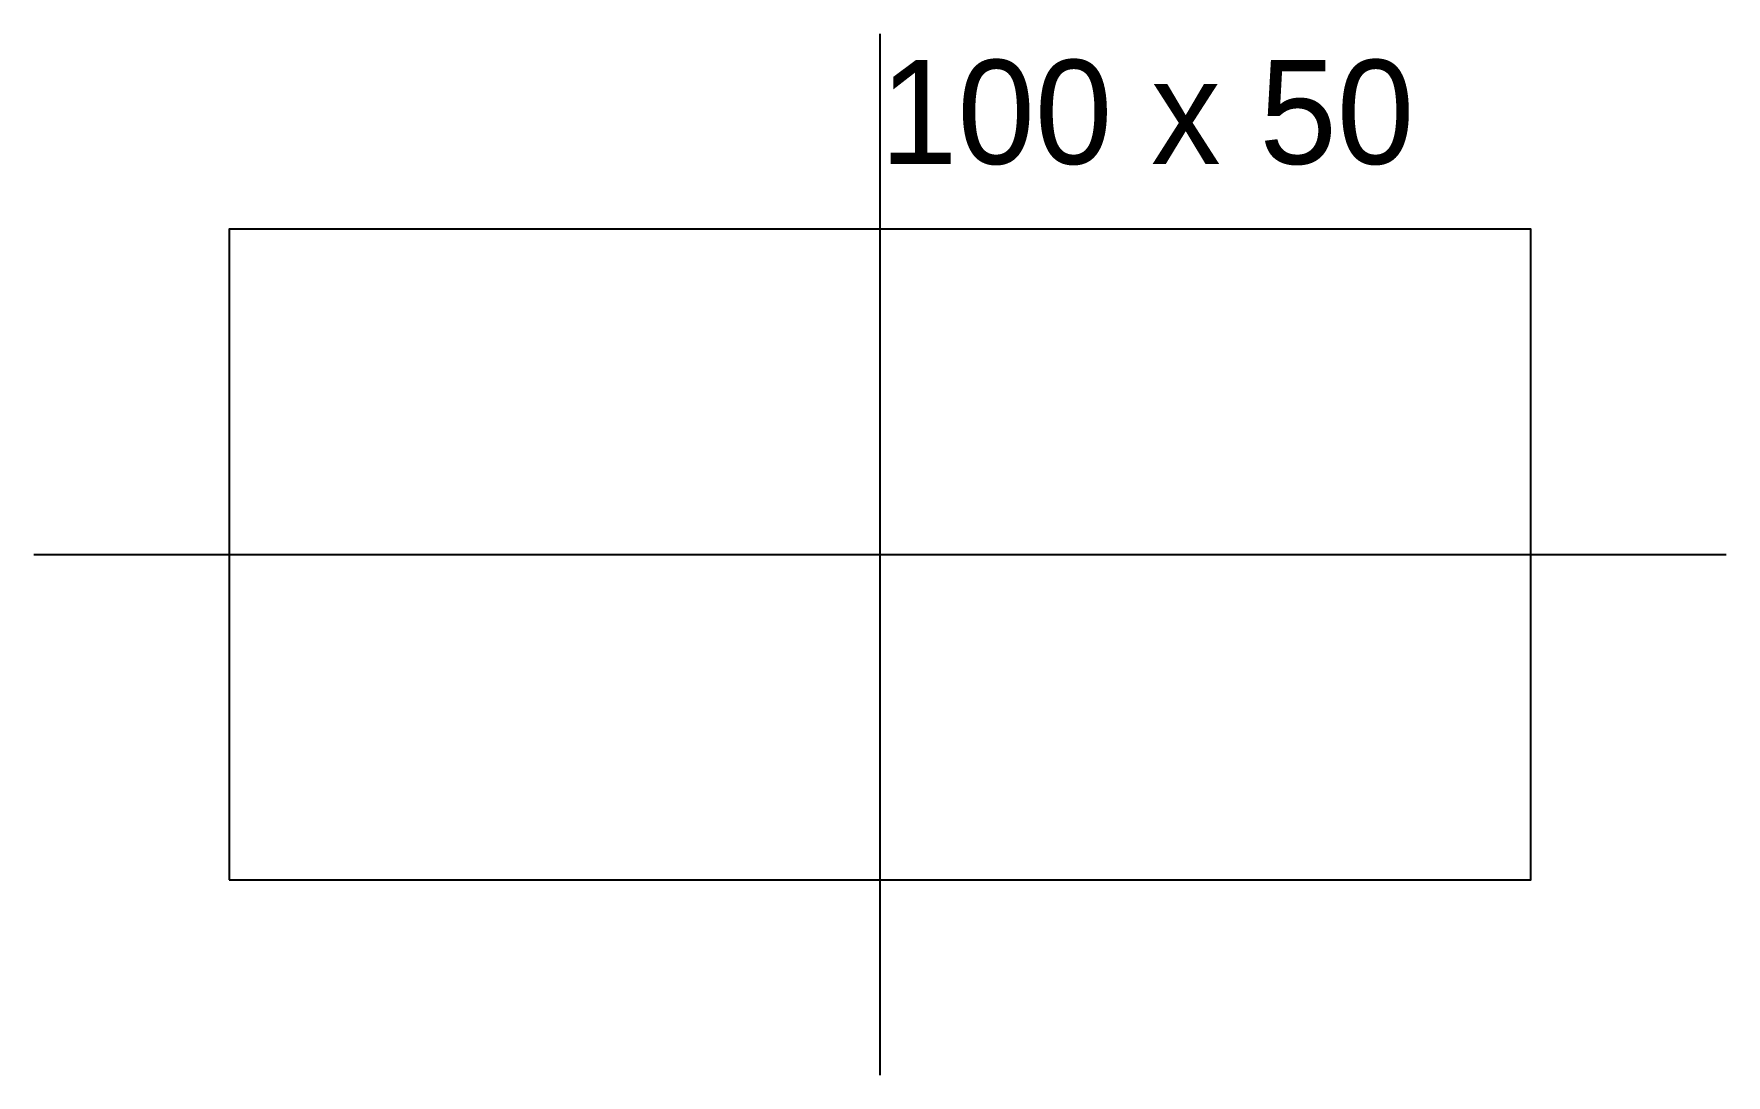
# Model space of a CAD drawing. Header units: metres. Extents: x -15 to 115, y -15 to 65.
import ezdxf

# ---------------------------------------------------------------- set-up
doc = ezdxf.new("R2010")
doc.units = ezdxf.units.M
doc.layers.add('CENTER', color=1, linetype='Continuous')
doc.layers.add('OUTLINE', color=7, linetype='Continuous')

msp = doc.modelspace()

# ---------------------------------------------------------------- linework, layer by layer
at = {"layer": 'CENTER'}
for p, q in [((50, -15), (50, 65)), ((-15, 25), (115, 25))]:
    msp.add_line(p, q, dxfattribs=at)
at = {"layer": 'OUTLINE'}
msp.add_lwpolyline([(0, 0), (100, 0), (100, 50), (0, 50)], close=True, dxfattribs=at)

# ---------------------------------------------------------------- texts
msp.add_text('100 x 50', height=8, dxfattribs=at).set_placement((50, 55))

doc.saveas('drawing.dxf')
